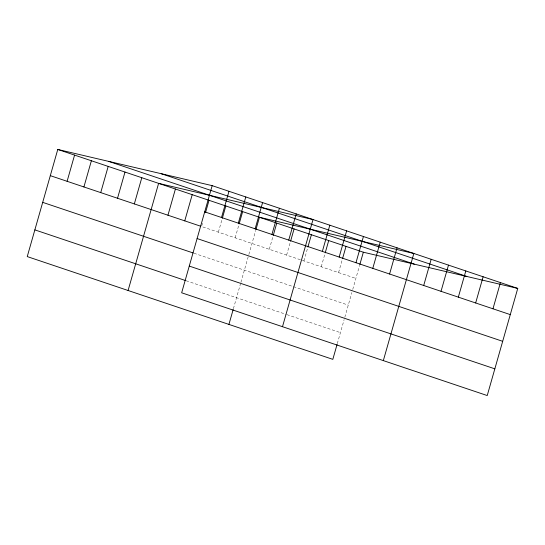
<?xml version="1.0" encoding="UTF-8"?>
<svg xmlns="http://www.w3.org/2000/svg" width="545" height="545" viewBox="0 0 545 545"><rect width="100%" height="100%" fill="white"/><g stroke="black" fill="none" stroke-linecap="round" stroke-linejoin="round"><path stroke-width="0.41" stroke-dasharray="2.73 2.04" d="M202.495 223.246L201.561 226.522L355.878 278.413M218.375 232.17L222.101 219.07M235.181 237.824L238.908 224.724M233.403 308.702L240.454 283.945M240.917 282.324L248.179 256.831M248.854 254.474L255.714 230.378M269.298 249.297L273.263 235.379M286.616 255.121L290.349 242.021M303.933 260.946L307.666 247.846M321.25 266.771L324.977 253.67M338.561 272.595L342.294 259.495M337.3 343.643L344.12 319.69M344.815 317.265L351.852 292.556M352.744 289.415L359.611 265.313M193.959 253.227L348.269 305.125M186.118 280.75L286.125 314.376M286.908 314.642L340.434 332.641"/><path stroke-width="0.82" d="M212.175 185.647L181.655 292.788L487.23 395.547L517.75 288.414L212.175 185.647L57.77 149.453L27.25 256.586L332.825 359.353L337.076 344.426M67.11 181.301L74.576 155.1M83.916 186.955L91.383 160.755M100.723 192.61L108.189 166.409M117.529 198.257L124.996 172.056M134.336 203.912L141.802 177.711M128.089 290.499L158.609 183.365L313.014 219.56L282.494 326.7M167.949 215.214L175.415 189.013M184.755 220.868L192.222 194.667M205.533 212.598L209.028 200.322M221.515 217.503L228.982 191.302M222.34 218.252L225.834 205.969M238.322 223.157L245.788 196.949M239.146 223.906L242.641 211.624M255.128 228.805L262.595 202.604M228.927 324.411L233.178 309.485M255.952 229.554L259.447 217.271L413.853 253.473L383.333 360.613M271.935 234.459L279.401 208.258M273.263 235.379L276.765 223.096M288.748 240.107L296.208 213.906M290.58 241.203L294.082 228.92M307.898 247.028L311.399 234.745M322.361 251.415L329.82 225.214M325.215 252.853L328.71 240.57M339.167 257.063L346.627 230.862M342.533 258.671L346.027 246.388M355.974 262.717L363.433 236.516M359.843 264.495L363.345 252.212L517.75 288.414M372.78 268.372L380.24 242.171M389.586 274.019L397.046 247.818M423.703 285.498L431.17 259.297M441.021 291.323L448.487 265.115M458.338 297.141L465.805 270.94M475.656 302.966L483.115 276.765M492.973 308.79L500.433 282.589M161.225 173.705L466.799 276.465M108.721 161.395L414.295 264.161M57.77 149.453L363.345 252.212M204.709 211.848L510.284 314.615M50.304 175.653L200.764 226.25M197.106 238.56L502.681 341.32M42.694 202.359L193.155 252.962M189.265 266.076L494.84 368.842M34.86 229.881L185.32 280.477"/></g></svg>
